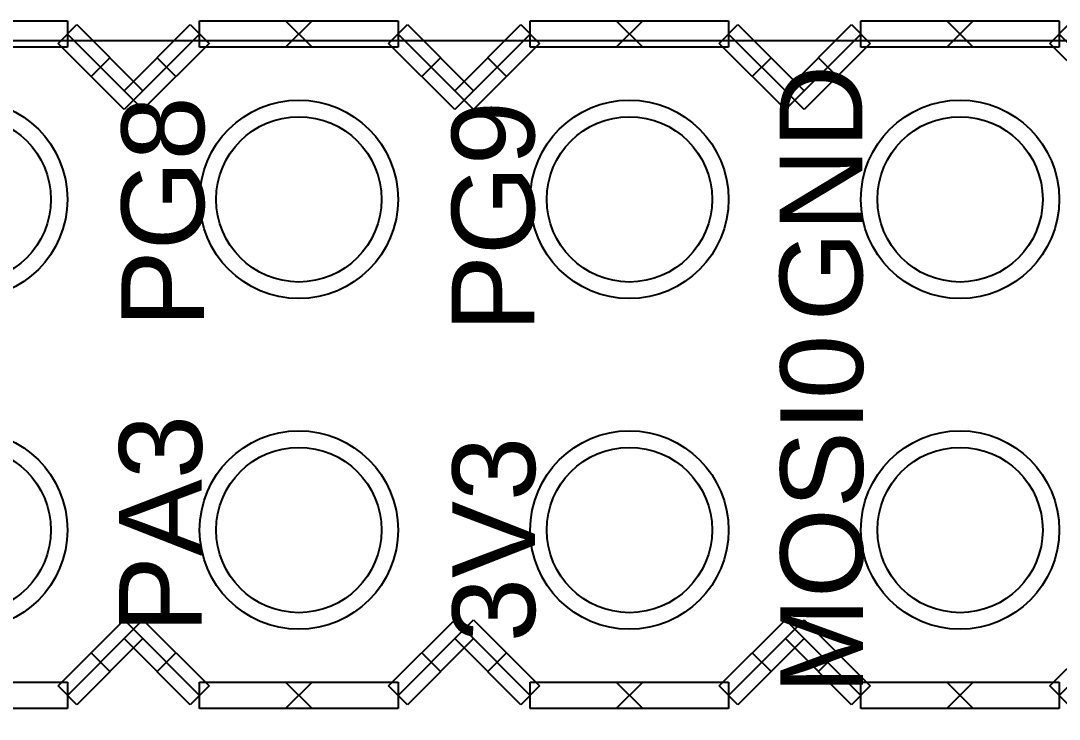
# Model space of a CAD drawing. Header units: millimetres. Extents: x -0.9 to 42.4, y -0.8 to 40.2.
# Drawn here: x 24.21 to 32.19, y 34.8 to 40.17 of the extents above; entities that cross this region are included whole.
import ezdxf

# ---------------------------------------------------------------- set-up
doc = ezdxf.new("R2010")
doc.units = ezdxf.units.MM
doc.header["$MEASUREMENT"] = 0
for name, color, linetype in [('BOT', 253, 'Continuous'), ('SILK-BOT', 6, 'Continuous'), ('SILK-TOP', 7, 'Continuous'), ('TOP', 1, 'Continuous')]:
    doc.layers.add(name, color=color, linetype=linetype)

msp = doc.modelspace()

# ---------------------------------------------------------------- linework, layer by layer
at = {"layer": 'BOT'}
for centre in [(23.8092, 38.7945), (26.3492, 38.7945), (28.8892, 38.7945), (31.4292, 38.7945), (23.8092, 36.2545), (26.3492, 36.2545), (28.8892, 36.2545), (31.4292, 36.2545)]:
    msp.add_circle(centre, 0.762, dxfattribs=at)
at = {"layer": 'SILK-TOP'}
for p, q in [((23.0472, 40.1661), (24.5712, 40.1661)), ((24.4993, 39.9927), (24.643, 40.1363)), ((24.5712, 40.1661), (24.5712, 39.9629)), ((24.643, 40.1363), (25.151, 39.6283)), ((25.0073, 39.6283), (25.5153, 40.1363)), ((25.5153, 40.1363), (25.659, 39.9927)), ((25.5872, 39.9629), (25.5872, 40.1661)), ((25.5872, 40.1661), (27.1112, 40.1661)), ((26.4508, 39.9629), (26.2476, 40.1661)), ((26.4508, 40.1661), (26.2476, 39.9629)), ((27.0393, 39.9927), (27.183, 40.1363)), ((27.1112, 40.1661), (27.1112, 39.9629)), ((27.183, 40.1363), (27.691, 39.6283)), ((27.5473, 39.6283), (28.0553, 40.1363)), ((28.0553, 40.1363), (28.199, 39.9927)), ((28.1272, 39.9629), (28.1272, 40.1661)), ((28.1272, 40.1661), (29.6512, 40.1661)), ((28.9908, 39.9629), (28.7876, 40.1661)), ((28.9908, 40.1661), (28.7876, 39.9629)), ((29.5793, 39.9927), (29.723, 40.1363)), ((29.6512, 40.1661), (29.6512, 39.9629)), ((29.723, 40.1363), (30.231, 39.6283)), ((30.0873, 39.6283), (30.5953, 40.1363)), ((30.5953, 40.1363), (30.739, 39.9927)), ((30.6672, 39.9629), (30.6672, 40.1661)), ((30.6672, 40.1661), (32.1912, 40.1661)), ((31.5308, 39.9629), (31.3276, 40.1661)), ((31.5308, 40.1661), (31.3276, 39.9629)), ((32.1193, 39.9927), (32.263, 40.1363)), ((32.1912, 40.1661), (32.1912, 39.9629)), ((25.0792, 39.5565), (24.5712, 40.0645)), ((25.5872, 40.0645), (25.0792, 39.5565)), ((27.6192, 39.5565), (27.1112, 40.0645)), ((28.1272, 40.0645), (27.6192, 39.5565)), ((30.1592, 39.5565), (29.6512, 40.0645)), ((30.6672, 40.0645), (30.1592, 39.5565)), ((32.6992, 39.5565), (32.1912, 40.0645)), ((25.0073, 39.4847), (24.4993, 39.9927)), ((25.659, 39.9927), (25.151, 39.4847)), ((27.5473, 39.4847), (27.0393, 39.9927)), ((28.199, 39.9927), (27.691, 39.4847)), ((30.0873, 39.4847), (29.5793, 39.9927)), ((30.739, 39.9927), (30.231, 39.4847)), ((32.6273, 39.4847), (32.1193, 39.9927)), ((24.5712, 39.9629), (23.0472, 39.9629)), ((27.1112, 39.9629), (25.5872, 39.9629)), ((29.6512, 39.9629), (28.1272, 39.9629)), ((32.1912, 39.9629), (30.6672, 39.9629)), ((24.897, 39.8823), (24.7533, 39.7387)), ((25.405, 39.7387), (25.2613, 39.8823)), ((27.437, 39.8823), (27.2933, 39.7387)), ((27.945, 39.7387), (27.8013, 39.8823)), ((29.977, 39.8823), (29.8333, 39.7387)), ((30.485, 39.7387), (30.3413, 39.8823)), ((25.151, 39.4847), (25.0073, 39.6283)), ((25.151, 39.6283), (25.0073, 39.4847)), ((27.691, 39.4847), (27.5473, 39.6283)), ((27.691, 39.6283), (27.5473, 39.4847)), ((30.231, 39.4847), (30.0873, 39.6283)), ((30.231, 39.6283), (30.0873, 39.4847)), ((24.4993, 35.0563), (25.0073, 35.5643)), ((25.0073, 35.5643), (25.151, 35.4207)), ((25.0073, 35.4207), (25.151, 35.5643)), ((25.151, 35.5643), (25.659, 35.0563)), ((27.0393, 35.0563), (27.5473, 35.5643)), ((27.5473, 35.5643), (27.691, 35.4207)), ((27.5473, 35.4207), (27.691, 35.5643)), ((27.691, 35.5643), (28.199, 35.0563)), ((29.5793, 35.0563), (30.0873, 35.5643)), ((30.0873, 35.5643), (30.231, 35.4207)), ((30.0873, 35.4207), (30.231, 35.5643)), ((30.231, 35.5643), (30.739, 35.0563)), ((32.1193, 35.0563), (32.6273, 35.5643)), ((24.5712, 34.9845), (25.0792, 35.4925)), ((25.0792, 35.4925), (25.5872, 34.9845)), ((27.1112, 34.9845), (27.6192, 35.4925)), ((27.6192, 35.4925), (28.1272, 34.9845)), ((29.6512, 34.9845), (30.1592, 35.4925)), ((30.1592, 35.4925), (30.6672, 34.9845)), ((32.1912, 34.9845), (32.6992, 35.4925)), ((25.151, 35.4207), (24.643, 34.9127)), ((25.5153, 34.9127), (25.0073, 35.4207)), ((27.691, 35.4207), (27.183, 34.9127)), ((28.0553, 34.9127), (27.5473, 35.4207)), ((30.231, 35.4207), (29.723, 34.9127)), ((30.5953, 34.9127), (30.0873, 35.4207)), ((24.7533, 35.3103), (24.897, 35.1667)), ((25.2613, 35.1667), (25.405, 35.3103)), ((27.2933, 35.3103), (27.437, 35.1667)), ((27.8013, 35.1667), (27.945, 35.3103)), ((29.8333, 35.3103), (29.977, 35.1667)), ((30.3413, 35.1667), (30.485, 35.3103)), ((23.0472, 35.0861), (24.5712, 35.0861)), ((24.643, 34.9127), (24.4993, 35.0563)), ((24.5712, 35.0861), (24.5712, 34.8829)), ((25.659, 35.0563), (25.5153, 34.9127)), ((25.5872, 34.8829), (25.5872, 35.0861)), ((25.5872, 35.0861), (27.1112, 35.0861)), ((26.2476, 35.0861), (26.4508, 34.8829)), ((26.2476, 34.8829), (26.4508, 35.0861)), ((27.183, 34.9127), (27.0393, 35.0563)), ((27.1112, 35.0861), (27.1112, 34.8829)), ((28.199, 35.0563), (28.0553, 34.9127)), ((28.1272, 34.8829), (28.1272, 35.0861)), ((28.1272, 35.0861), (29.6512, 35.0861)), ((28.7876, 35.0861), (28.9908, 34.8829)), ((28.7876, 34.8829), (28.9908, 35.0861)), ((29.723, 34.9127), (29.5793, 35.0563)), ((29.6512, 35.0861), (29.6512, 34.8829)), ((30.739, 35.0563), (30.5953, 34.9127)), ((30.6672, 34.8829), (30.6672, 35.0861)), ((30.6672, 35.0861), (32.1912, 35.0861)), ((31.3276, 35.0861), (31.5308, 34.8829)), ((31.3276, 34.8829), (31.5308, 35.0861)), ((32.263, 34.9127), (32.1193, 35.0563)), ((32.1912, 35.0861), (32.1912, 34.8829)), ((24.5712, 34.8829), (23.0472, 34.8829)), ((27.1112, 34.8829), (25.5872, 34.8829)), ((29.6512, 34.8829), (28.1272, 34.8829)), ((32.1912, 34.8829), (30.6672, 34.8829))]:
    msp.add_line(p, q, dxfattribs=at)
at = {"layer": 'TOP'}
msp.add_lwpolyline([(39.9992, 37.7137), (39.9992, 2.3137, -0.414213), (37.6992, 0.0137), (2.2992, 0.0137, -0.414213), (-0.0008, 2.3137), (-0.0008, 37.7137, -0.414213), (2.2992, 40.0137), (37.6992, 40.0137, -0.414212), (39.9992, 37.7137)], format="xyb", dxfattribs=at)
for centre in [(23.8092, 38.7945), (26.3492, 38.7945), (28.8892, 38.7945), (31.4292, 38.7945), (23.8092, 36.2545), (26.3492, 36.2545), (28.8892, 36.2545), (31.4292, 36.2545)]:
    msp.add_circle(centre, 0.635, dxfattribs=at)

# ---------------------------------------------------------------- texts
at = {"layer": 'SILK-BOT', "char_height": 0.635, "attachment_point": 7, "rotation": 90, "line_spacing_factor": 0.963855}
for s, insert, width in [('\\fArial;GND', (30.6876, 37.8567), 2.509398), ('\\fArial;PG8', (25.6304, 37.8114), 2.283705), ('\\fArial;PG9', (28.1679, 37.7749), 2.28753), ('\\fArial;MOSI0', (30.6926, 34.9933), 3.278283), ('\\fArial;PA3', (25.6126, 35.4622), 2.188072), ('\\fArial;3V3', (28.173, 35.3922), 2.126867)]:
    msp.add_mtext(s, dxfattribs=dict(at, insert=insert, width=width))

doc.saveas('drawing.dxf')
